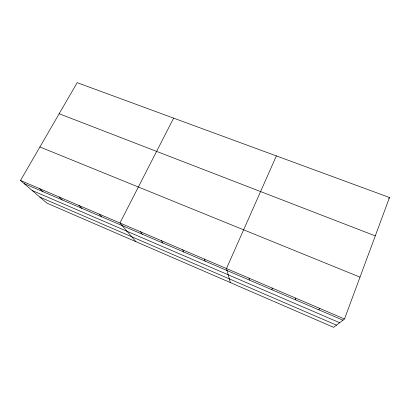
<?xml version="1.0" encoding="UTF-8"?>
<svg xmlns="http://www.w3.org/2000/svg" width="410" height="410" viewBox="0 0 410 410"><rect width="100%" height="100%" fill="white"/><g stroke="black" fill="none" stroke-linecap="round" stroke-linejoin="round"><path stroke-width="0.61" d="M271.963 289.762L272.199 288.087M344.492 318.99L389.5 197.517L77.177 82.666L20.5 180.472L46.796 203.068L333.653 327.334L344.492 318.99L20.5 180.472M295.138 299.689L295.789 298.167M276.371 155.918L226.474 268.535L230.343 282.582M173.625 118.131L119.935 222.984L135.93 241.68M388.767 198.568L389.5 197.517M318.795 309.822L319.882 308.469M59.168 113.744L375.283 235.883M39.913 146.97L359.995 277.145M24.159 183.613L342.96 320.174M32.149 190.476L339.644 322.721M39.826 197.077L336.487 325.151M39.621 188.646L43.019 191.695M59.112 196.979L62.238 199.926M78.992 205.477L81.831 208.321M99.261 214.143L101.808 216.875M140.404 231.737L142.332 234.233M161.284 240.66L162.883 243.038M182.578 249.767L183.839 252.012M204.303 259.053L205.215 261.17M249.101 278.205L249.265 280.035"/></g></svg>
